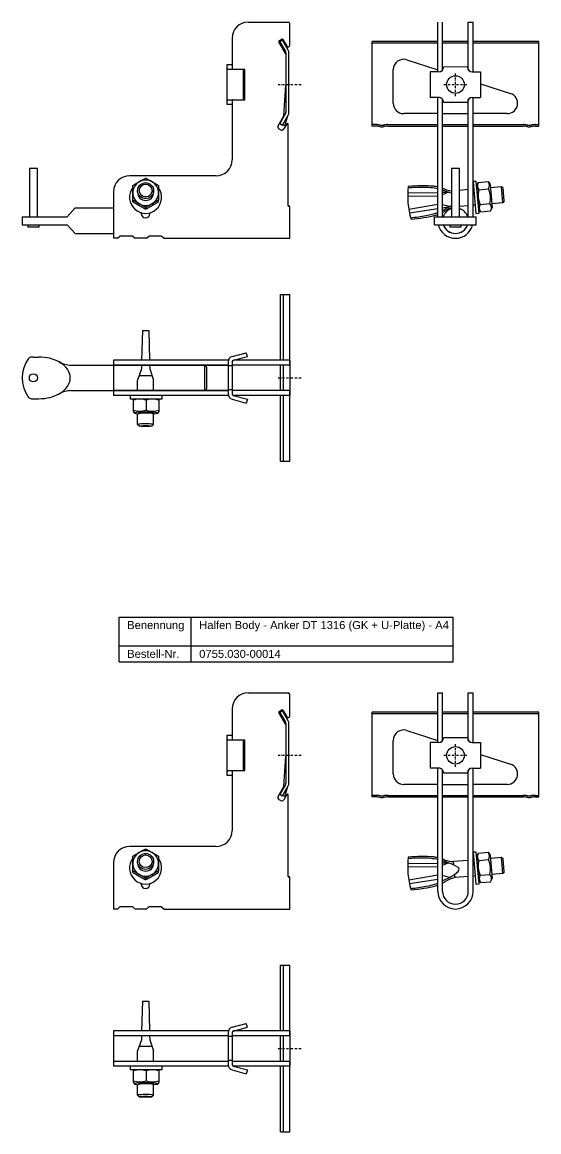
# Model space of a CAD drawing. Header units: millimetres. Extents: x 4118 to 5424, y -1122 to 170.
# Drawn here: x 4287 to 4609, y -1086 to -392 of the extents above; entities that cross this region are included whole.
import ezdxf

# ---------------------------------------------------------------- set-up
doc = ezdxf.new("R2010")
doc.units = ezdxf.units.MM
doc.header["$LTSCALE"] = 10
doc.linetypes.add('STRICHPUNKT2', pattern=[0.5, 0.25, -0.125, 0, -0.125])
doc.layers.add('HALFEN', color=2, linetype='Continuous')
doc.styles.add('ARIAL50', font='ARIAL.TTF', dxfattribs={"height": 5})

msp = doc.modelspace()

# ---------------------------------------------------------------- linework, layer by layer
at = {"layer": 'HALFEN', "extrusion": (0, 1, 0)}
for p, q in [((4427.61, -392.32), (4452.61, -392.32)), ((4453.61, -406.75), (4453.61, -393.32)), ((4417.61, -402.32), (4417.61, -421.18)), ((4451.09, -412.11), (4446.76, -404.62)), ((4446.94, -403.94), (4448.68, -402.94)), ((4449.09, -403.58), (4447.35, -404.58)), ((4447.35, -404.58), (4450.89, -410.7)), ((4452.62, -409.7), (4449.09, -403.58)), ((4449.36, -403.12), (4451.74, -407.25)), ((4451.09, -411.45), (4451.09, -448.71)), ((4453.09, -448.71), (4453.09, -411.45)), ((4414.56, -418.82), (4417.56, -418.82)), ((4414.56, -418.94), (4414.56, -418.82)), ((4414.56, -420.12), (4414.56, -418.94)), ((4414.56, -427.1), (4414.56, -420.12)), ((4417.53, -421.82), (4415.67, -421.82)), ((4424.78, -421.82), (4417.53, -421.82)), ((4417.56, -419.43), (4417.56, -418.82)), ((4417.56, -419.43), (4417.56, -420.82)), ((4424.78, -440.82), (4424.78, -421.82)), ((4425.56, -421.82), (4424.78, -421.82)), ((4425.56, -440.82), (4425.56, -421.82)), ((4414.56, -435.54), (4414.56, -427.1)), ((4414.56, -442.52), (4414.56, -435.54)), ((4449.96, -450.85), (4451.09, -431.74)), ((4414.56, -443.7), (4414.56, -442.52)), ((4415.67, -440.82), (4417.53, -440.82)), ((4417.53, -440.82), (4424.78, -440.82)), ((4417.56, -441.82), (4417.56, -443.21)), ((4417.56, -443.21), (4417.56, -443.82)), ((4417.61, -441.46), (4417.61, -478.32)), ((4424.78, -440.82), (4425.56, -440.82)), ((4414.56, -443.82), (4414.56, -443.7)), ((4417.56, -443.82), (4414.56, -443.82)), ((4450.89, -449.46), (4447.35, -455.57)), ((4449.09, -456.57), (4452.62, -450.46)), ((4446.39, -457.02), (4449.96, -450.85)), ((4447.35, -455.57), (4449.07, -456.57)), ((4449.09, -456.57), (4449.07, -456.57)), ((4449.43, -456.7), (4449.09, -456.57)), ((4450.49, -457.07), (4449.43, -456.7)), ((4451.68, -455.87), (4449.86, -459.02)), ((4450.49, -457.07), (4452.4, -450.84)), ((4452.61, -507.02), (4452.61, -456.12)), ((4447.81, -459.57), (4446.94, -459.07)), ((4407.61, -488.32), (4353.61, -488.32)), ((4343.61, -498.32), (4343.61, -516.32)), ((4355.65, -504.45), (4355.65, -503.53)), ((4371.65, -504.45), (4371.65, -503.53)), ((4360.86, -511.82), (4360.86, -511.35)), ((4363.65, -509.04), (4363.65, -508.11)), ((4366.36, -511.35), (4366.36, -511.82)), ((4453.61, -507.32), (4452.91, -507.32)), ((4453.61, -516.32), (4453.61, -507.32)), ((4343.61, -516.32), (4343.61, -527.32)), ((4453.61, -527.32), (4453.61, -516.32)), ((4375.11, -527.32), (4453.61, -527.32)), ((4427.61, -811.32), (4452.61, -811.32)), ((4453.61, -825.75), (4453.61, -812.32)), ((4417.61, -821.32), (4417.61, -840.18)), ((4451.09, -831.11), (4446.76, -823.62)), ((4446.94, -822.94), (4448.68, -821.94)), ((4449.09, -822.58), (4447.35, -823.58)), ((4447.35, -823.58), (4450.89, -829.7)), ((4452.62, -828.7), (4449.09, -822.58)), ((4449.36, -822.12), (4451.74, -826.25)), ((4451.09, -830.45), (4451.09, -867.71)), ((4453.09, -867.71), (4453.09, -830.45)), ((4414.56, -837.82), (4417.56, -837.82)), ((4414.56, -837.94), (4414.56, -837.82)), ((4414.56, -839.13), (4414.56, -837.94)), ((4417.56, -838.43), (4417.56, -837.82)), ((4417.56, -838.43), (4417.56, -839.82)), ((4414.56, -846.1), (4414.56, -839.13)), ((4417.53, -840.82), (4415.67, -840.82)), ((4424.78, -840.82), (4417.53, -840.82)), ((4424.78, -859.82), (4424.78, -840.82)), ((4425.56, -840.82), (4424.78, -840.82)), ((4425.56, -859.82), (4425.56, -840.82)), ((4414.56, -854.54), (4414.56, -846.1)), ((4449.96, -869.85), (4451.09, -850.74)), ((4414.56, -861.52), (4414.56, -854.54)), ((4414.56, -862.71), (4414.56, -861.52)), ((4414.56, -862.82), (4414.56, -862.71)), ((4417.56, -862.82), (4414.56, -862.82)), ((4415.67, -859.82), (4417.53, -859.82)), ((4417.53, -859.82), (4424.78, -859.82)), ((4417.56, -860.82), (4417.56, -862.21)), ((4417.56, -862.21), (4417.56, -862.82)), ((4417.61, -860.46), (4417.61, -897.32)), ((4424.78, -859.82), (4425.56, -859.82)), ((4446.39, -876.02), (4449.96, -869.85)), ((4450.89, -868.46), (4447.35, -874.58)), ((4449.09, -875.57), (4452.62, -869.46)), ((4450.49, -876.08), (4452.4, -869.84)), ((4447.81, -878.57), (4446.94, -878.07)), ((4447.35, -874.58), (4449.07, -875.57)), ((4449.09, -875.57), (4449.07, -875.57)), ((4449.43, -875.7), (4449.09, -875.57)), ((4450.49, -876.08), (4449.43, -875.7)), ((4451.68, -874.87), (4449.86, -878.02)), ((4452.61, -926.02), (4452.61, -875.12)), ((4407.61, -907.32), (4353.61, -907.32)), ((4343.61, -917.32), (4343.61, -935.32)), ((4355.65, -923.45), (4355.65, -922.53)), ((4363.65, -928.04), (4363.65, -927.12)), ((4371.65, -923.45), (4371.65, -922.53)), ((4453.61, -926.32), (4452.91, -926.32)), ((4453.61, -935.32), (4453.61, -926.32)), ((4343.61, -935.32), (4343.61, -946.32)), ((4360.86, -930.82), (4360.86, -930.35)), ((4366.36, -930.35), (4366.36, -930.82)), ((4453.61, -946.32), (4453.61, -935.32)), ((4375.11, -946.32), (4453.61, -946.32))]:
    msp.add_line(p, q, dxfattribs=at)
at = {"layer": 'HALFEN'}
for p, q in [((4546.01, -423.31), (4546.01, -392.32)), ((4549.01, -421.98), (4549.01, -392.32)), ((4565.01, -421.97), (4565.01, -392.32)), ((4565.01, -392.32), (4568.01, -392.32)), ((4568.01, -423.33), (4568.01, -392.32)), ((4505.01, -457.32), (4505.01, -404.33)), ((4546.01, -404.33), (4505.01, -404.33)), ((4546.01, -405.33), (4505.01, -405.33)), ((4565.01, -404.33), (4549.01, -404.33)), ((4565.01, -405.33), (4549.01, -405.33)), ((4609.01, -404.33), (4568.01, -404.33)), ((4609.01, -405.33), (4568.01, -405.33)), ((4609.01, -457.32), (4609.01, -404.33)), ((4526.7, -415.78), (4546.01, -422.05)), ((4518.19, -442.96), (4518.19, -421.96)), ((4564.52, -420.33), (4549.52, -420.31)), ((4541.3, -423.31), (4541.29, -439.31)), ((4546.51, -423.31), (4541.3, -423.31)), ((4567.51, -423.33), (4572.72, -423.33)), ((4572.72, -423.33), (4572.71, -439.33)), ((4572.72, -430.73), (4591.33, -436.78)), ((4546.5, -439.31), (4541.29, -439.31)), ((4546.01, -513.82), (4546.01, -439.31)), ((4549.01, -513.82), (4549.01, -440.67)), ((4549.5, -442.31), (4564.5, -442.33)), ((4565.01, -513.82), (4565.01, -440.66)), ((4567.5, -439.33), (4572.71, -439.33)), ((4568.01, -513.82), (4568.01, -439.33)), ((4546.01, -449.46), (4524.69, -449.46)), ((4549.01, -449.46), (4565.01, -449.46)), ((4589.32, -449.46), (4568.01, -449.46)), ((4507.26, -456.32), (4505.01, -456.32)), ((4507.26, -457.32), (4505.01, -457.32)), ((4514.76, -456.32), (4546.01, -456.32)), ((4514.76, -457.32), (4546.01, -457.32)), ((4549.01, -456.32), (4565.01, -456.32)), ((4549.01, -457.32), (4565.01, -457.32)), ((4568.01, -456.32), (4599.26, -456.32)), ((4568.01, -457.32), (4599.26, -457.32)), ((4606.76, -456.32), (4609.01, -456.32)), ((4606.76, -457.32), (4609.01, -457.32)), ((4291.11, -483.82), (4291.11, -513.82)), ((4296.11, -483.82), (4291.11, -483.82)), ((4296.11, -513.82), (4296.11, -483.82)), ((4554.51, -483.82), (4554.51, -513.82)), ((4559.51, -483.82), (4554.51, -483.82)), ((4559.51, -513.82), (4559.51, -483.82)), ((4570, -491.74), (4568.01, -491.91)), ((4568.01, -491.91), (4569.75, -511.84)), ((4571.74, -511.66), (4570, -491.74)), ((4571.18, -492.4), (4577.32, -491.86)), ((4577.32, -491.86), (4578.6, -493.7)), ((4358.65, -498.6), (4358.64, -497.59)), ((4368.65, -498.6), (4368.65, -497.59)), ((4527.21, -498.96), (4546.01, -498.61)), ((4549.01, -498.55), (4552.59, -498.49)), ((4552.59, -498.49), (4549.01, -500.14)), ((4565.01, -496.94), (4559.51, -497.42)), ((4568.42, -496.64), (4568.01, -496.68)), ((4571.18, -492.4), (4570.23, -494.43)), ((4570.23, -494.43), (4571.51, -508.97)), ((4571.58, -497), (4577.72, -496.46)), ((4578.6, -493.7), (4579.88, -508.24)), ((4585.72, -495.13), (4578.78, -495.73)), ((4586.8, -496.04), (4585.72, -495.13)), ((4586.59, -505.09), (4585.72, -495.13)), ((4587.5, -504.01), (4586.8, -496.04)), ((4546.01, -501.03), (4527.18, -501.26)), ((4572.39, -506.2), (4578.53, -505.67)), ((4586.59, -505.09), (4579.65, -505.7)), ((4587.5, -504.01), (4586.59, -505.09)), ((4314.61, -513.82), (4319.61, -508.32)), ((4319.61, -508.32), (4343.61, -508.32)), ((4546.01, -506.25), (4527.88, -509.23)), ((4528.3, -511.48), (4546.01, -508.7)), ((4553.38, -507.54), (4549.01, -506.39)), ((4549.01, -508.23), (4553.38, -507.54)), ((4565.01, -506.98), (4559.51, -507.46)), ((4569.29, -506.6), (4568.01, -506.72)), ((4569.75, -511.84), (4571.74, -511.66)), ((4572.79, -510.81), (4571.51, -508.97)), ((4572.79, -510.81), (4578.93, -510.27)), ((4578.93, -510.27), (4579.88, -508.24)), ((4286.61, -513.82), (4314.61, -513.82)), ((4286.61, -513.82), (4286.61, -518.82)), ((4286.61, -518.82), (4314.61, -518.82)), ((4290.11, -518.82), (4290.11, -520.32)), ((4297.11, -520.32), (4297.11, -518.82)), ((4314.61, -518.82), (4319.61, -524.32)), ((4544.01, -513.82), (4570.01, -513.82)), ((4544.01, -518.82), (4544.01, -513.82)), ((4544.01, -518.82), (4570.01, -518.82)), ((4553.51, -518.82), (4553.51, -520.32)), ((4560.51, -520.32), (4560.51, -518.82)), ((4570.01, -518.82), (4570.01, -513.82)), ((4297.11, -520.32), (4290.11, -520.32)), ((4319.61, -524.32), (4343.61, -524.32)), ((4346.11, -527.32), (4347.61, -526.02)), ((4355.61, -526.02), (4347.61, -526.02)), ((4355.61, -526.02), (4357.11, -527.32)), ((4364.11, -527.32), (4365.61, -526.02)), ((4373.61, -526.02), (4365.61, -526.02)), ((4373.61, -526.02), (4375.11, -527.32)), ((4560.51, -520.32), (4553.51, -520.32)), ((4346.11, -527.32), (4343.61, -527.32)), ((4346.11, -527.32), (4343.61, -527.32)), ((4364.11, -527.32), (4357.11, -527.32)), ((4447.88, -603.51), (4447.88, -562.51)), ((4447.88, -562.51), (4453.61, -562.51)), ((4449.61, -603.51), (4449.61, -562.51)), ((4453.61, -606.51), (4453.61, -562.51)), ((4361.59, -584.99), (4361.15, -603.51)), ((4361.61, -584.99), (4365.61, -584.99)), ((4365.63, -584.99), (4366.08, -603.51)), ((4293.61, -601.51), (4297.02, -601.51)), ((4417.71, -601.14), (4426.46, -598.8)), ((4418.35, -603.56), (4427.11, -601.21)), ((4427.11, -601.21), (4426.46, -598.8)), ((4317.02, -606.51), (4415.11, -606.51)), ((4415.26, -603.51), (4343.61, -603.51)), ((4343.61, -603.51), (4343.61, -625.51)), ((4415.11, -606.51), (4343.61, -606.51)), ((4361.02, -608.95), (4358.61, -615.99)), ((4361.07, -606.51), (4361.02, -608.95)), ((4366.15, -606.51), (4366.21, -608.95)), ((4366.21, -608.95), (4368.61, -616.01)), ((4400.38, -606.51), (4400.38, -622.51)), ((4401.61, -607.74), (4400.38, -606.51)), ((4401.61, -607.74), (4401.61, -621.28)), ((4415.11, -604.53), (4415.11, -624.49)), ((4417.61, -607.01), (4415.11, -607.01)), ((4417.61, -604.53), (4417.61, -624.49)), ((4453.61, -606.51), (4417.61, -606.51)), ((4417.61, -606.51), (4417.61, -608.51)), ((4417.61, -608.51), (4417.61, -620.51)), ((4453.61, -603.51), (4418.54, -603.51)), ((4447.88, -622.51), (4447.88, -606.51)), ((4449.61, -622.51), (4449.61, -606.51)), ((4453.61, -603.51), (4453.61, -625.51)), ((4453.61, -606.51), (4453.61, -622.51)), ((4358.61, -622.51), (4358.61, -615.99)), ((4359.64, -612.99), (4367.56, -612.99)), ((4368.61, -622.51), (4368.61, -616.01)), ((4317.02, -622.51), (4415.11, -622.51)), ((4415.11, -622.51), (4343.61, -622.51)), ((4400.38, -622.51), (4401.61, -621.28)), ((4417.61, -622.01), (4415.11, -622.01)), ((4417.61, -620.51), (4417.61, -622.51)), ((4453.61, -622.51), (4417.61, -622.51)), ((4453.61, -666.51), (4453.61, -622.51)), ((4292.22, -627.51), (4297.02, -627.51)), ((4415.26, -625.51), (4343.61, -625.51)), ((4373.9, -625.51), (4353.9, -625.51)), ((4353.9, -625.51), (4353.9, -627.51)), ((4353.9, -627.51), (4373.9, -627.51)), ((4356.6, -627.51), (4355.9, -627.91)), ((4355.9, -627.91), (4355.9, -635.5)), ((4356.6, -627.51), (4371.2, -627.51)), ((4363.9, -628.45), (4363.9, -634.61)), ((4371.2, -627.51), (4371.9, -627.91)), ((4371.9, -627.91), (4371.9, -635.5)), ((4373.9, -627.51), (4373.9, -625.51)), ((4417.71, -627.87), (4426.46, -630.22)), ((4418.35, -625.46), (4427.11, -627.8)), ((4453.61, -625.51), (4418.54, -625.51)), ((4427.11, -627.8), (4426.46, -630.22)), ((4447.88, -666.51), (4447.88, -625.51)), ((4449.61, -666.51), (4449.61, -625.51)), ((4355.9, -635.5), (4356.6, -636.53)), ((4358.61, -643.68), (4358.61, -636.96)), ((4368.61, -643.66), (4368.61, -636.83)), ((4371.9, -635.5), (4371.2, -636.53)), ((4358.61, -643.66), (4359.61, -644.65)), ((4368.61, -643.66), (4367.61, -644.65)), ((4447.88, -666.51), (4453.61, -666.51)), ((4347.11, -763.93), (4555.58, -763.93)), ((4347.11, -791.93), (4347.11, -763.93)), ((4392.07, -791.93), (4392.07, -763.93)), ((4555.58, -791.93), (4555.58, -763.93)), ((4347.11, -781.93), (4555.58, -781.93)), ((4347.11, -791.93), (4555.58, -791.93)), ((4546.01, -842.31), (4546.01, -811.32)), ((4546.01, -811.32), (4549.01, -811.32)), ((4549.01, -840.98), (4549.01, -811.32)), ((4565.01, -840.98), (4565.01, -811.32)), ((4565.01, -811.32), (4568.01, -811.32)), ((4568.01, -842.33), (4568.01, -811.32)), ((4505.01, -876.33), (4505.01, -823.33)), ((4546.01, -823.33), (4505.01, -823.33)), ((4546.01, -824.33), (4505.01, -824.33)), ((4565.01, -823.33), (4549.01, -823.33)), ((4565.01, -824.33), (4549.01, -824.33)), ((4609.01, -823.33), (4568.01, -823.33)), ((4609.01, -824.33), (4568.01, -824.33)), ((4609.01, -876.33), (4609.01, -823.33)), ((4526.7, -834.78), (4546.01, -841.05)), ((4518.19, -861.96), (4518.19, -840.96)), ((4541.3, -842.31), (4541.29, -858.31)), ((4546.51, -842.31), (4541.3, -842.31)), ((4564.52, -839.33), (4549.52, -839.32)), ((4567.51, -842.33), (4572.72, -842.33)), ((4572.72, -842.33), (4572.71, -858.33)), ((4572.72, -849.73), (4591.33, -855.78)), ((4546.5, -858.31), (4541.29, -858.31)), ((4546.01, -935.32), (4546.01, -858.31)), ((4567.5, -858.33), (4572.71, -858.33)), ((4568.01, -935.32), (4568.01, -858.33)), ((4549.01, -935.32), (4549.01, -859.67)), ((4549.5, -861.32), (4564.5, -861.33)), ((4565.01, -935.32), (4565.01, -859.66)), ((4546.01, -868.46), (4524.69, -868.46)), ((4549.01, -868.46), (4565.01, -868.46)), ((4589.32, -868.46), (4568.01, -868.46)), ((4507.26, -875.33), (4505.01, -875.33)), ((4507.26, -876.33), (4505.01, -876.33)), ((4514.76, -875.33), (4546.01, -875.33)), ((4514.76, -876.33), (4546.01, -876.33)), ((4549.01, -875.33), (4565.01, -875.33)), ((4549.01, -876.33), (4565.01, -876.33)), ((4568.01, -875.33), (4599.26, -875.33)), ((4568.01, -876.33), (4599.26, -876.33)), ((4606.76, -875.33), (4609.01, -875.33)), ((4606.76, -876.33), (4609.01, -876.33)), ((4570, -910.74), (4568.01, -910.91)), ((4568.01, -910.91), (4569.75, -930.84)), ((4571.74, -930.66), (4570, -910.74)), ((4571.18, -911.4), (4570.23, -913.43)), ((4570.23, -913.43), (4571.51, -927.97)), ((4571.18, -911.4), (4577.32, -910.86)), ((4577.32, -910.86), (4578.6, -912.7)), ((4578.6, -912.7), (4579.88, -927.24)), ((4585.72, -914.13), (4578.78, -914.74)), ((4586.8, -915.04), (4585.72, -914.13)), ((4586.59, -924.09), (4585.72, -914.13)), ((4358.65, -917.6), (4358.64, -916.59)), ((4368.65, -917.6), (4368.65, -916.59)), ((4546.01, -920.03), (4527.18, -920.26)), ((4527.21, -917.96), (4546.01, -917.61)), ((4549.01, -917.55), (4552.59, -917.49)), ((4552.59, -917.49), (4549.01, -919.14)), ((4565.01, -915.94), (4555.83, -916.74)), ((4556.02, -918.91), (4555.83, -916.74)), ((4568.42, -915.64), (4568.01, -915.68)), ((4571.58, -916), (4577.72, -915.46)), ((4587.5, -923.01), (4586.8, -915.04)), ((4546.01, -925.25), (4527.88, -928.23)), ((4528.3, -930.48), (4546.01, -927.7)), ((4553.38, -926.54), (4549.01, -925.39)), ((4556.71, -926.71), (4556.52, -924.55)), ((4565.01, -925.98), (4556.71, -926.71)), ((4569.29, -925.6), (4568.01, -925.72)), ((4572.79, -929.81), (4571.51, -927.97)), ((4572.39, -925.21), (4578.53, -924.67)), ((4578.93, -929.27), (4579.88, -927.24)), ((4586.59, -924.09), (4579.65, -924.7)), ((4587.5, -923.01), (4586.59, -924.09)), ((4569.75, -930.84), (4571.74, -930.66)), ((4572.79, -929.81), (4578.93, -929.27)), ((4346.11, -946.32), (4343.61, -946.32)), ((4346.11, -946.32), (4343.61, -946.32)), ((4346.11, -946.32), (4347.61, -945.02)), ((4355.61, -945.02), (4347.61, -945.02)), ((4355.61, -945.02), (4357.11, -946.32)), ((4364.11, -946.32), (4357.11, -946.32)), ((4364.11, -946.32), (4365.61, -945.02)), ((4373.61, -945.02), (4365.61, -945.02)), ((4373.61, -945.02), (4375.11, -946.32)), ((4447.88, -1022.51), (4447.88, -981.51)), ((4447.88, -981.51), (4453.61, -981.51)), ((4449.61, -1022.51), (4449.61, -981.51)), ((4453.61, -1025.51), (4453.61, -981.51)), ((4361.59, -1003.99), (4361.15, -1022.51)), ((4361.61, -1003.99), (4365.61, -1003.99)), ((4365.63, -1003.99), (4366.08, -1022.51)), ((4417.71, -1020.15), (4426.46, -1017.8)), ((4427.11, -1020.21), (4426.46, -1017.8)), ((4415.26, -1022.51), (4343.61, -1022.51)), ((4343.61, -1022.51), (4343.61, -1044.51)), ((4415.11, -1025.51), (4343.61, -1025.51)), ((4361.07, -1025.51), (4361.02, -1027.95)), ((4366.15, -1025.51), (4366.21, -1027.95)), ((4415.11, -1023.53), (4415.11, -1043.49)), ((4417.61, -1023.53), (4417.61, -1043.49)), ((4453.61, -1025.51), (4417.61, -1025.51)), ((4417.61, -1025.51), (4417.61, -1027.51)), ((4418.35, -1022.56), (4427.11, -1020.21)), ((4453.61, -1022.51), (4418.54, -1022.51)), ((4447.88, -1041.51), (4447.88, -1025.51)), ((4449.61, -1041.51), (4449.61, -1025.51)), ((4453.61, -1022.51), (4453.61, -1044.51)), ((4453.61, -1025.51), (4453.61, -1041.51)), ((4361.02, -1027.95), (4358.61, -1034.99)), ((4359.64, -1031.99), (4367.56, -1031.99)), ((4366.21, -1027.95), (4368.61, -1035.01)), ((4417.61, -1026.01), (4415.11, -1026.01)), ((4417.61, -1027.51), (4417.61, -1039.51)), ((4358.61, -1041.51), (4358.61, -1034.99)), ((4368.61, -1041.51), (4368.61, -1035.01)), ((4417.61, -1039.51), (4417.61, -1041.51)), ((4415.11, -1041.51), (4343.61, -1041.51)), ((4415.26, -1044.51), (4343.61, -1044.51)), ((4373.9, -1044.51), (4353.9, -1044.51)), ((4353.9, -1044.51), (4353.9, -1046.51)), ((4353.9, -1046.51), (4373.9, -1046.51)), ((4356.6, -1046.51), (4355.9, -1046.91)), ((4356.6, -1046.51), (4371.2, -1046.51)), ((4371.2, -1046.51), (4371.9, -1046.91)), ((4373.9, -1046.51), (4373.9, -1044.51)), ((4417.61, -1041.01), (4415.11, -1041.01)), ((4453.61, -1041.51), (4417.61, -1041.51)), ((4418.35, -1044.46), (4427.11, -1046.81)), ((4453.61, -1044.51), (4418.54, -1044.51)), ((4447.88, -1085.51), (4447.88, -1044.51)), ((4449.61, -1085.51), (4449.61, -1044.51)), ((4453.61, -1085.51), (4453.61, -1041.51)), ((4355.9, -1046.91), (4355.9, -1054.51)), ((4363.9, -1047.46), (4363.9, -1053.62)), ((4371.9, -1046.91), (4371.9, -1054.51)), ((4417.71, -1046.87), (4426.46, -1049.22)), ((4427.11, -1046.81), (4426.46, -1049.22)), ((4355.9, -1054.51), (4356.6, -1055.53)), ((4358.61, -1062.68), (4358.61, -1055.96)), ((4368.61, -1062.66), (4368.61, -1055.84)), ((4371.9, -1054.51), (4371.2, -1055.53)), ((4358.61, -1062.66), (4359.61, -1063.65)), ((4368.61, -1062.66), (4367.61, -1063.65)), ((4447.88, -1085.51), (4453.61, -1085.51))]:
    msp.add_line(p, q, dxfattribs=at)
at = {"layer": 'HALFEN', "color": 1, "linetype": 'STRICHPUNKT2', "ltscale": 0.5}
for p, q in [((4557.01, -438.57), (4557.01, -424.07)), ((4446.36, -431.32), (4460.86, -431.32)), ((4549.76, -431.32), (4564.26, -431.32)), ((4446.36, -614.51), (4460.86, -614.51)), ((4557.01, -857.57), (4557.01, -843.07)), ((4446.36, -850.32), (4460.86, -850.32)), ((4549.76, -850.32), (4564.26, -850.32)), ((4446.36, -1033.51), (4460.86, -1033.51))]:
    msp.add_line(p, q, dxfattribs=at)
at = {"layer": 'HALFEN'}
for centre, radius in [((4557.01, -431.32), 5.5), ((4293.61, -614.51), 2.55), ((4557.01, -850.32), 5.5)]:
    msp.add_circle(centre, radius, dxfattribs=at)
for centre, radius, start, end in [((4427.61, -402.32), 10, 90, 180), ((4452.61, -393.32), 1, 0, 90), ((4447.19, -404.37), 0.5, 120, 210), ((4448.93, -403.37), 0.5, 30, 120), ((4452.61, -406.75), 1, 210, 0), ((4449.59, -411.45), 1.5, 0, 30), ((4449.59, -411.45), 3.5, 0, 30), ((4524.69, -421.96), 6.5, 72, 180), ((4546.52, -420.31), 3, 269.95559, 359.95559), ((4567.52, -420.33), 3, 179.95559, 269.95559), ((4524.69, -442.96), 6.5, 180, 270), ((4546.5, -442.31), 3, 359.95559, 89.95559), ((4567.5, -442.33), 3, 89.95559, 179.95559), ((4589.32, -442.96), 6.5, 270, 72), ((4449.59, -448.71), 1.5, 330, 360), ((4449.59, -448.71), 3.5, 330, 0), ((4447.69, -457.77), 1.5, 150, 240), ((4452.11, -456.12), 0.5, 0, 150), ((4507.26, -472.32), 16, 80.36636, 90), ((4507.26, -472.32), 15, 80.36636, 90), ((4511.01, -450.23), 6.41, 260.36636, 279.63364), ((4514.76, -472.32), 16, 90, 99.63364), ((4514.76, -472.32), 15, 90, 99.63364), ((4599.26, -472.32), 16, 80.36636, 90), ((4599.26, -472.32), 15, 80.36636, 90), ((4603.01, -450.23), 6.41, 260.36636, 279.63364), ((4606.76, -472.32), 16, 90, 99.63364), ((4606.76, -472.32), 15, 90, 99.63364), ((4448.56, -458.27), 1.5, 240, 330), ((4511.01, -450.23), 7.41, 260.36636, 279.63364), ((4603.01, -450.23), 7.41, 260.36636, 279.63364), ((4407.61, -478.32), 10, 270, 0), ((4353.61, -498.32), 10, 90, 180), ((4363.61, -501.74), 10, 142.77906, 36.51596), ((4580.21, -500.63), 53.03, 173.82027, 196.17973), ((4535.15, -582.36), 86.81, 88.64672, 95.12899), ((4536.27, -599.71), 105.15, 86.04137, 94.79234), ((4538.02, -531.33), 35.76, 77.09525, 91.31141), ((4537.98, -527.41), 33.07, 75.95927, 80.34246), ((4537.98, -527.41), 33.07, 68.09069, 70.52951), ((4538.02, -531.33), 35.76, 69.02091, 72.10841), ((4557.53, -472.98), 24.81, 253.11296, 262.99761), ((4543.96, -522.99), 25.98, 69.87312, 74.68904), ((4544.94, -521.97), 24.69, 67.20409, 71.18568), ((4574.74, -494.41), 4.08, 159.43847, 219.43847), ((4586.48, -500.33), 15.27, 167.38303, 202.61697), ((4574.16, -494.46), 4.08, 330.56153, 30.56153), ((4563.63, -502.33), 15.27, 347.38303, 22.61697), ((4575.37, -508.26), 4.08, 339.43847, 39.43847), ((4363.61, -511.82), 2.75, 180, 0), ((4452.91, -507.02), 0.3, 180, 270), ((4519.73, -410.69), 105.15, 275.20766, 283.95863), ((4533.33, -477.73), 35.76, 278.68859, 290.75985), ((4533.97, -481.59), 33.07, 289.65754, 291.33467), ((4533.33, -477.73), 35.76, 295.99787, 300.97909), ((4533.97, -481.59), 33.07, 297.03435, 301.90931), ((4557.01, -516.32), 8, 108.20996, 161.79004), ((4562.68, -531.8), 24.81, 109.22537, 116.88704), ((4540.63, -484.9), 25.98, 295.31096, 300.12688), ((4541.77, -485.75), 24.69, 298.81432, 301.05233), ((4557.01, -516.32), 8, 18.20996, 71.79004), ((4575.95, -508.21), 4.08, 150.56153, 210.56153), ((4521.64, -427.97), 86.81, 274.87101, 281.35328), ((4557.01, -516.32), 11, 193.13656, 346.86344), ((4557.01, -516.32), 8, 198.20996, 251.79004), ((4557.01, -516.32), 8, 198.20996, 341.79004), ((4557.01, -516.32), 8, 288.20996, 341.79004), ((4307.17, -614.51), 20.55, 143.64928, 216.35854), ((4292.22, -603.51), 2, 91.33538, 143.64928), ((4292.95, -634.88), 33.38, 88.87071, 91.33538), ((4418.61, -604.53), 3.5, 105, 180), ((4317.02, -591.51), 15, 240.67836, 270), ((4418.61, -604.53), 1, 105, 180), ((4317.02, -637.51), 15, 90, 119.32164), ((4292.22, -625.51), 2, 216.35854, 270), ((4359.9, -639.27), 11.53, 69.70545, 110.29455), ((4367.9, -639.27), 11.53, 69.70545, 110.29455), ((4418.61, -624.49), 3.5, 180, 255), ((4418.61, -624.49), 1, 180, 255), ((4359.9, -623.8), 11.53, 249.70545, 290.29455), ((4367.9, -623.8), 11.53, 249.70545, 290.29455), ((4427.61, -821.32), 10, 90, 180), ((4452.61, -812.32), 1, 0, 90), ((4447.19, -823.37), 0.5, 120, 210), ((4448.93, -822.37), 0.5, 30, 120), ((4449.59, -830.45), 1.5, 0, 30), ((4452.61, -825.75), 1, 210, 0), ((4449.59, -830.45), 3.5, 0, 30), ((4524.69, -840.96), 6.5, 72, 180), ((4546.52, -839.31), 3, 269.95559, 359.95559), ((4567.52, -839.33), 3, 179.95559, 269.95559), ((4546.5, -861.31), 3, 359.95559, 89.95559), ((4567.5, -861.33), 3, 89.95559, 179.95559), ((4589.32, -861.96), 6.5, 270, 72), ((4524.69, -861.96), 6.5, 180, 270), ((4449.59, -867.71), 1.5, 330, 360), ((4449.59, -867.71), 3.5, 330, 0), ((4447.69, -876.77), 1.5, 150, 240), ((4448.56, -877.27), 1.5, 240, 330), ((4452.11, -875.12), 0.5, 0, 150), ((4507.26, -891.33), 16, 80.36636, 90), ((4507.26, -891.33), 15, 80.36636, 90), ((4511.01, -869.23), 7.41, 260.36636, 279.63364), ((4511.01, -869.23), 6.41, 260.36636, 279.63364), ((4514.76, -891.33), 16, 90, 99.63364), ((4514.76, -891.33), 15, 90, 99.63364), ((4599.26, -891.33), 16, 80.36636, 90), ((4599.26, -891.33), 15, 80.36636, 90), ((4603.01, -869.23), 7.41, 260.36636, 279.63364), ((4603.01, -869.23), 6.41, 260.36636, 279.63364), ((4606.76, -891.33), 16, 90, 99.63364), ((4606.76, -891.33), 15, 90, 99.63364), ((4407.61, -897.32), 10, 270, 0), ((4353.61, -917.32), 10, 90, 180), ((4363.61, -920.74), 10, 142.77906, 36.51596), ((4580.21, -919.63), 53.03, 173.82027, 196.17973), ((4535.15, -1001.36), 86.81, 88.64672, 95.12899), ((4536.27, -1018.71), 105.15, 86.04137, 94.79234), ((4538.02, -950.33), 35.76, 77.09525, 91.31141), ((4537.98, -946.41), 33.07, 75.95927, 80.34246), ((4574.74, -913.41), 4.08, 159.43847, 219.43847), ((4574.16, -913.46), 4.08, 330.56153, 30.56153), ((4537.98, -946.41), 33.07, 68.09069, 70.52951), ((4538.02, -950.33), 35.76, 69.02091, 72.10841), ((4557.53, -891.98), 24.81, 253.11296, 266.23113), ((4543.96, -942), 25.98, 69.87312, 74.68904), ((4544.94, -940.97), 24.69, 56.39419, 71.18568), ((4557.9, -921.57), 1.36, 4.51801, 58.84061), ((4557.9, -921.6), 1.36, 311.15939, 5.48199), ((4586.48, -919.34), 15.27, 167.38303, 202.61697), ((4563.63, -921.33), 15.27, 347.38303, 22.61697), ((4452.91, -926.02), 0.3, 180, 270), ((4540.63, -903.91), 25.98, 288.80694, 300.12688), ((4533.97, -900.59), 33.07, 297.03435, 301.90931), ((4562.68, -950.8), 24.81, 103.76887, 116.88704), ((4541.77, -904.75), 24.69, 298.81432, 313.60581), ((4575.95, -927.21), 4.08, 150.56153, 210.56153), ((4575.37, -927.26), 4.08, 339.43847, 39.43847), ((4363.61, -930.82), 2.75, 180, 0), ((4521.64, -846.97), 86.81, 274.87101, 281.35328), ((4519.73, -829.69), 105.15, 275.20766, 283.95863), ((4533.33, -896.73), 35.76, 278.68859, 290.75985), ((4533.97, -900.59), 33.07, 289.65754, 291.33467), ((4557.01, -935.32), 11, 180, 0), ((4557.01, -935.32), 8, 180, 0), ((4418.61, -1023.53), 3.5, 105, 180), ((4418.61, -1023.53), 1, 105, 180), ((4418.61, -1043.49), 3.5, 180, 255), ((4418.61, -1043.49), 1, 180, 255), ((4359.9, -1058.27), 11.53, 69.70545, 110.29455), ((4359.9, -1042.8), 11.53, 249.70545, 290.29455), ((4367.9, -1058.27), 11.53, 69.70545, 110.29455), ((4367.9, -1042.8), 11.53, 249.70545, 290.29455)]:
    msp.add_arc(centre, radius, start, end, dxfattribs=at)
for centre, major_axis, ratio, start_param, end_param in [((4363.65, -498.86), (8, 0), 0.992546, 2.094395, 3.141593), ((4363.65, -498.86), (8, 0), 0.992546, 1.047198, 2.094395), ((4363.65, -498.86), (-8, 0), 0.992546, 3.141593, 4.18879), ((4363.65, -498.86), (-8, 0), 0.992546, 0, 1.047198), ((4363.65, -498.69), (-5, 0), 0.992546, -0.018407, 1.570796), ((4363.65, -498.69), (5, 0), 0.992546, 4.712389, 6.301592), ((4363.65, -498.86), (8, 0), 0.992546, -1.047198, 0), ((4363.65, -498.86), (-8, 0), 0.992546, 1.047198, 2.094395), ((4297.02, -614.51), (-19.6, 0), 0.663426, 4.00986, 4.712389), ((4297.02, -614.51), (-19.6, 0), 0.663426, 2.273326, 4.00986), ((4297.02, -614.51), (19.6, 0), 0.663426, 4.712389, 5.414918), ((4363.9, -636.53), (-7.3, 0), 0.084966, 2.32591, 7.098867), ((4363.9, -636.98), (-5, 0), 0.0871, 3.141593, 6.283185), ((4363.61, -643.68), (-5, 0), 0.0871, 3.141593, 6.333882), ((4363.65, -917.86), (8, 0), 0.992546, 2.094395, 3.141593), ((4363.65, -917.86), (8, 0), 0.992546, 1.047198, 2.094395), ((4363.65, -917.86), (-8, 0), 0.992546, 3.141593, 4.18879), ((4363.65, -917.86), (-8, 0), 0.992546, 0, 1.047198), ((4363.65, -917.69), (-5, 0), 0.992546, -0.018407, 1.570796), ((4363.65, -917.69), (5, 0), 0.992546, 4.712389, 6.301592), ((4363.65, -917.86), (8, 0), 0.992546, -1.047198, 0), ((4363.65, -917.86), (-8, 0), 0.992546, 1.047198, 2.094395), ((4363.9, -1055.53), (-7.3, 0), 0.084966, 2.32591, 7.098867), ((4363.9, -1055.98), (-5, 0), 0.0871, 3.141593, 6.283185), ((4363.61, -1062.68), (-5, 0), 0.0871, 3.141593, 6.333882)]:
    msp.add_ellipse(centre, major_axis=major_axis, ratio=ratio, start_param=start_param, end_param=end_param, dxfattribs=at)
for centre, major_axis, ratio in [((4363.65, -497.59), (5, 0), 0.992546), ((4363.65, -497.47), (4, 0), 0.992546), ((4363.61, -644.65), (-4, 0), 0.087086), ((4363.65, -916.59), (5, 0), 0.992546), ((4363.65, -916.47), (4, 0), 0.992546), ((4363.61, -1063.65), (-4, 0), 0.087086)]:
    msp.add_ellipse(centre, major_axis=major_axis, ratio=ratio, dxfattribs=at)
for points, knots in [([(4415.47, -421.81), (4415.43, -421.82), (4415.39, -421.82), (4415.25, -421.82), (4415.15, -421.8), (4414.98, -421.73), (4414.9, -421.68), (4414.77, -421.54), (4414.72, -421.45), (4414.65, -421.25), (4414.62, -421.13), (4414.59, -420.87), (4414.57, -420.73), (4414.56, -420.43), (4414.56, -420.28), (4414.56, -420.12)], [12.728606, 12.728606, 12.728606, 12.728606, 12.920042, 12.920042, 13.450896, 13.450896, 13.981749, 13.981749, 14.512603, 14.512603, 15.043457, 15.043457, 15.58114, 15.58114, 16.065881, 16.065881, 16.065881, 16.065881]), ([(4417.57, -420.97), (4417.58, -421.04), (4417.59, -421.1), (4417.62, -421.23), (4417.65, -421.3), (4417.73, -421.42), (4417.78, -421.48), (4417.85, -421.54), (4417.87, -421.55), (4417.89, -421.57)], [4.1764157, 4.1764157, 4.1764157, 4.1764157, 4.4061223, 4.4061223, 4.6848401, 4.6848401, 4.9635579, 4.9635579, 5.0545355, 5.0545355, 5.0545355, 5.0545355]), ([(4417.89, -421.57), (4417.93, -421.6), (4417.97, -421.63), (4418.08, -421.7), (4418.14, -421.73), (4418.2, -421.75)], [2.958333, 2.958333, 2.958333, 2.958333, 3.2000176, 3.2000176, 3.5438255, 3.5438255, 3.5438255, 3.5438255]), ([(4418.56, -421.82), (4418.45, -421.82), (4418.33, -421.8), (4418.21, -421.76), (4418.21, -421.76), (4418.2, -421.75)], [0, 0, 0, 0, 0.6724021, 0.6724021, 0.712352, 0.712352, 0.712352, 0.712352]), ([(4414.56, -442.52), (4414.56, -442.36), (4414.56, -442.21), (4414.57, -441.91), (4414.59, -441.77), (4414.62, -441.51), (4414.65, -441.39), (4414.72, -441.19), (4414.77, -441.1), (4414.9, -440.96), (4414.98, -440.91), (4415.15, -440.84), (4415.25, -440.82), (4415.39, -440.82), (4415.43, -440.82), (4415.47, -440.83)], [10.078022, 10.078022, 10.078022, 10.078022, 10.562763, 10.562763, 11.100447, 11.100447, 11.6313, 11.6313, 12.162154, 12.162154, 12.693008, 12.693008, 13.223862, 13.223862, 13.415297, 13.415297, 13.415297, 13.415297]), ([(4417.89, -441.08), (4417.86, -441.1), (4417.82, -441.12), (4417.74, -441.2), (4417.7, -441.26), (4417.63, -441.4), (4417.6, -441.47), (4417.58, -441.59), (4417.58, -441.63), (4417.57, -441.67)], [5.6965073, 5.6965073, 5.6965073, 5.6965073, 5.8448031, 5.8448031, 6.1355616, 6.1355616, 6.4263202, 6.4263202, 6.5703905, 6.5703905, 6.5703905, 6.5703905]), ([(4418.2, -440.89), (4418.14, -440.91), (4418.08, -440.94), (4417.97, -441.01), (4417.93, -441.04), (4417.89, -441.08)], [12.3125941, 12.3125941, 12.3125941, 12.3125941, 12.6564021, 12.6564021, 12.8980867, 12.8980867, 12.8980867, 12.8980867]), ([(4418.2, -440.89), (4418.21, -440.89), (4418.21, -440.88), (4418.33, -440.84), (4418.45, -440.82), (4418.56, -440.82)], [7.8800751, 7.8800751, 7.8800751, 7.8800751, 7.920025, 7.920025, 8.5924271, 8.5924271, 8.5924271, 8.5924271]), ([(4415.47, -840.81), (4415.43, -840.82), (4415.39, -840.82), (4415.25, -840.82), (4415.15, -840.8), (4414.98, -840.74), (4414.9, -840.68), (4414.77, -840.54), (4414.72, -840.45), (4414.65, -840.25), (4414.62, -840.13), (4414.59, -839.88), (4414.57, -839.73), (4414.56, -839.43), (4414.56, -839.28), (4414.56, -839.13)], [12.728606, 12.728606, 12.728606, 12.728606, 12.920042, 12.920042, 13.450896, 13.450896, 13.981749, 13.981749, 14.512603, 14.512603, 15.043457, 15.043457, 15.58114, 15.58114, 16.065881, 16.065881, 16.065881, 16.065881]), ([(4417.57, -839.98), (4417.58, -840.04), (4417.59, -840.1), (4417.62, -840.23), (4417.65, -840.3), (4417.73, -840.43), (4417.78, -840.48), (4417.85, -840.54), (4417.87, -840.55), (4417.89, -840.57)], [4.1764157, 4.1764157, 4.1764157, 4.1764157, 4.4061223, 4.4061223, 4.6848401, 4.6848401, 4.9635579, 4.9635579, 5.0545355, 5.0545355, 5.0545355, 5.0545355]), ([(4417.89, -840.57), (4417.93, -840.6), (4417.97, -840.63), (4418.08, -840.7), (4418.14, -840.73), (4418.2, -840.75)], [2.958333, 2.958333, 2.958333, 2.958333, 3.2000176, 3.2000176, 3.5438255, 3.5438255, 3.5438255, 3.5438255]), ([(4418.56, -840.82), (4418.45, -840.82), (4418.33, -840.8), (4418.21, -840.76), (4418.21, -840.76), (4418.2, -840.75)], [0, 0, 0, 0, 0.6724021, 0.6724021, 0.712352, 0.712352, 0.712352, 0.712352]), ([(4414.56, -861.52), (4414.56, -861.36), (4414.56, -861.21), (4414.57, -860.91), (4414.59, -860.77), (4414.62, -860.51), (4414.65, -860.4), (4414.72, -860.19), (4414.77, -860.1), (4414.9, -859.96), (4414.98, -859.91), (4415.15, -859.84), (4415.25, -859.82), (4415.39, -859.82), (4415.43, -859.83), (4415.47, -859.83)], [10.078022, 10.078022, 10.078022, 10.078022, 10.562763, 10.562763, 11.100447, 11.100447, 11.6313, 11.6313, 12.162154, 12.162154, 12.693008, 12.693008, 13.223862, 13.223862, 13.415297, 13.415297, 13.415297, 13.415297]), ([(4417.89, -860.08), (4417.86, -860.1), (4417.82, -860.12), (4417.74, -860.2), (4417.7, -860.26), (4417.63, -860.4), (4417.6, -860.48), (4417.58, -860.59), (4417.58, -860.63), (4417.57, -860.67)], [5.6965073, 5.6965073, 5.6965073, 5.6965073, 5.8448031, 5.8448031, 6.1355616, 6.1355616, 6.4263202, 6.4263202, 6.5703905, 6.5703905, 6.5703905, 6.5703905]), ([(4418.2, -859.89), (4418.14, -859.91), (4418.08, -859.94), (4417.97, -860.01), (4417.93, -860.04), (4417.89, -860.08)], [12.3125941, 12.3125941, 12.3125941, 12.3125941, 12.6564021, 12.6564021, 12.8980867, 12.8980867, 12.8980867, 12.8980867]), ([(4418.2, -859.89), (4418.21, -859.89), (4418.21, -859.88), (4418.33, -859.84), (4418.45, -859.82), (4418.56, -859.82)], [7.8800751, 7.8800751, 7.8800751, 7.8800751, 7.920025, 7.920025, 8.5924271, 8.5924271, 8.5924271, 8.5924271])]:
    msp.add_open_spline(points, degree=3, knots=knots, dxfattribs=at)
for points in [[(4415.67, -421.82), (4415.6, -421.82), (4415.54, -421.82), (4415.47, -421.81)], [(4417.56, -420.82), (4417.56, -420.87), (4417.57, -420.92), (4417.57, -420.97)], [(4415.47, -440.83), (4415.54, -440.82), (4415.6, -440.82), (4415.67, -440.82)], [(4417.57, -441.67), (4417.57, -441.72), (4417.56, -441.77), (4417.56, -441.82)], [(4415.67, -840.82), (4415.6, -840.82), (4415.54, -840.82), (4415.47, -840.81)], [(4417.56, -839.82), (4417.56, -839.87), (4417.57, -839.93), (4417.57, -839.98)], [(4415.47, -859.83), (4415.54, -859.82), (4415.6, -859.82), (4415.67, -859.82)], [(4417.57, -860.67), (4417.57, -860.72), (4417.56, -860.77), (4417.56, -860.82)]]:
    msp.add_open_spline(points, degree=3, dxfattribs=at)
for points, weights in [([(4355.65, -494.36), (4357.79, -493.05), (4359.65, -491.98)], [1.10687800441, 1.09201433874, 1]), ([(4359.65, -491.98), (4361.5, -490.92), (4363.65, -489.78)], [1, 1.09201433874, 1.10687800441]), ([(4363.65, -489.78), (4365.79, -490.92), (4367.65, -491.98)], [1.10687800441, 1.09201433874, 1]), ([(4367.65, -491.98), (4369.5, -493.05), (4371.65, -494.36)], [1, 1.09201433874, 1.10687800441]), ([(4355.65, -498.86), (4355.65, -496.73), (4355.65, -494.36)], [1, 1.09201433874, 1.10687800441]), ([(4355.65, -503.53), (4355.65, -500.99), (4355.65, -498.86)], [1.10687800441, 1.09201433874, 1]), ([(4371.65, -494.36), (4371.65, -496.73), (4371.65, -498.86)], [1.10687800441, 1.09201433874, 1]), ([(4371.65, -498.86), (4371.65, -500.99), (4371.65, -503.53)], [1, 1.09201433874, 1.10687800441]), ([(4359.65, -505.73), (4357.79, -504.67), (4355.65, -503.53)], [1, 1.09201433874, 1.10687800441]), ([(4355.65, -504.45), (4357.79, -505.77), (4359.65, -506.83)], [1.10687800441, 1.09201433874, 1]), ([(4363.65, -508.11), (4361.5, -506.8), (4359.65, -505.73)], [1.10687800441, 1.09201433874, 1]), ([(4367.65, -505.73), (4365.79, -506.8), (4363.65, -508.11)], [1, 1.09201433874, 1.10687800441]), ([(4371.65, -503.53), (4369.5, -504.67), (4367.65, -505.73)], [1.10687800441, 1.09201433874, 1]), ([(4367.65, -506.83), (4369.5, -505.77), (4371.65, -504.45)], [1, 1.09201433874, 1.10687800441]), ([(4359.65, -506.83), (4361.5, -507.89), (4363.65, -509.04)], [1, 1.09201433874, 1.10687800441]), ([(4363.65, -509.04), (4365.79, -507.89), (4367.65, -506.83)], [1.10687800441, 1.09201433874, 1]), ([(4355.65, -913.36), (4357.79, -912.05), (4359.65, -910.98)], [1.10687800441, 1.09201433874, 1]), ([(4355.65, -917.86), (4355.65, -915.73), (4355.65, -913.36)], [1, 1.09201433874, 1.10687800441]), ([(4359.65, -910.98), (4361.5, -909.92), (4363.65, -908.78)], [1, 1.09201433874, 1.10687800441]), ([(4363.65, -908.78), (4365.79, -909.92), (4367.65, -910.98)], [1.10687800441, 1.09201433874, 1]), ([(4367.65, -910.98), (4369.5, -912.05), (4371.65, -913.36)], [1, 1.09201433874, 1.10687800441]), ([(4371.65, -913.36), (4371.65, -915.73), (4371.65, -917.86)], [1.10687800441, 1.09201433874, 1]), ([(4355.65, -922.53), (4355.65, -919.99), (4355.65, -917.86)], [1.10687800441, 1.09201433874, 1]), ([(4371.65, -917.86), (4371.65, -919.99), (4371.65, -922.53)], [1, 1.09201433874, 1.10687800441]), ([(4359.65, -924.74), (4357.79, -923.67), (4355.65, -922.53)], [1, 1.09201433874, 1.10687800441]), ([(4355.65, -923.45), (4357.79, -924.77), (4359.65, -925.83)], [1.10687800441, 1.09201433874, 1]), ([(4363.65, -927.12), (4361.5, -925.8), (4359.65, -924.74)], [1.10687800441, 1.09201433874, 1]), ([(4359.65, -925.83), (4361.5, -926.9), (4363.65, -928.04)], [1, 1.09201433874, 1.10687800441]), ([(4367.65, -924.74), (4365.79, -925.8), (4363.65, -927.12)], [1, 1.09201433874, 1.10687800441]), ([(4363.65, -928.04), (4365.79, -926.9), (4367.65, -925.83)], [1.10687800441, 1.09201433874, 1]), ([(4371.65, -922.53), (4369.5, -923.67), (4367.65, -924.74)], [1.10687800441, 1.09201433874, 1]), ([(4367.65, -925.83), (4369.5, -924.77), (4371.65, -923.45)], [1, 1.09201433874, 1.10687800441])]:
    msp.add_rational_spline(points, weights, degree=2, dxfattribs=at)

# ---------------------------------------------------------------- texts
at = {"layer": 'HALFEN', "style": 'ARIAL50'}
for s, p in [('Benennung', (4352.11, -771.43)), ('Halfen Body - Anker DT 1316 (GK + U-Platte) - A4', (4397.07, -771.43)), ('Bestell-Nr.', (4352.11, -789.43)), ('0755.030-00014', (4397.07, -789.43))]:
    msp.add_text(s, height=5, dxfattribs=at).set_placement(p)

doc.saveas('drawing.dxf')
